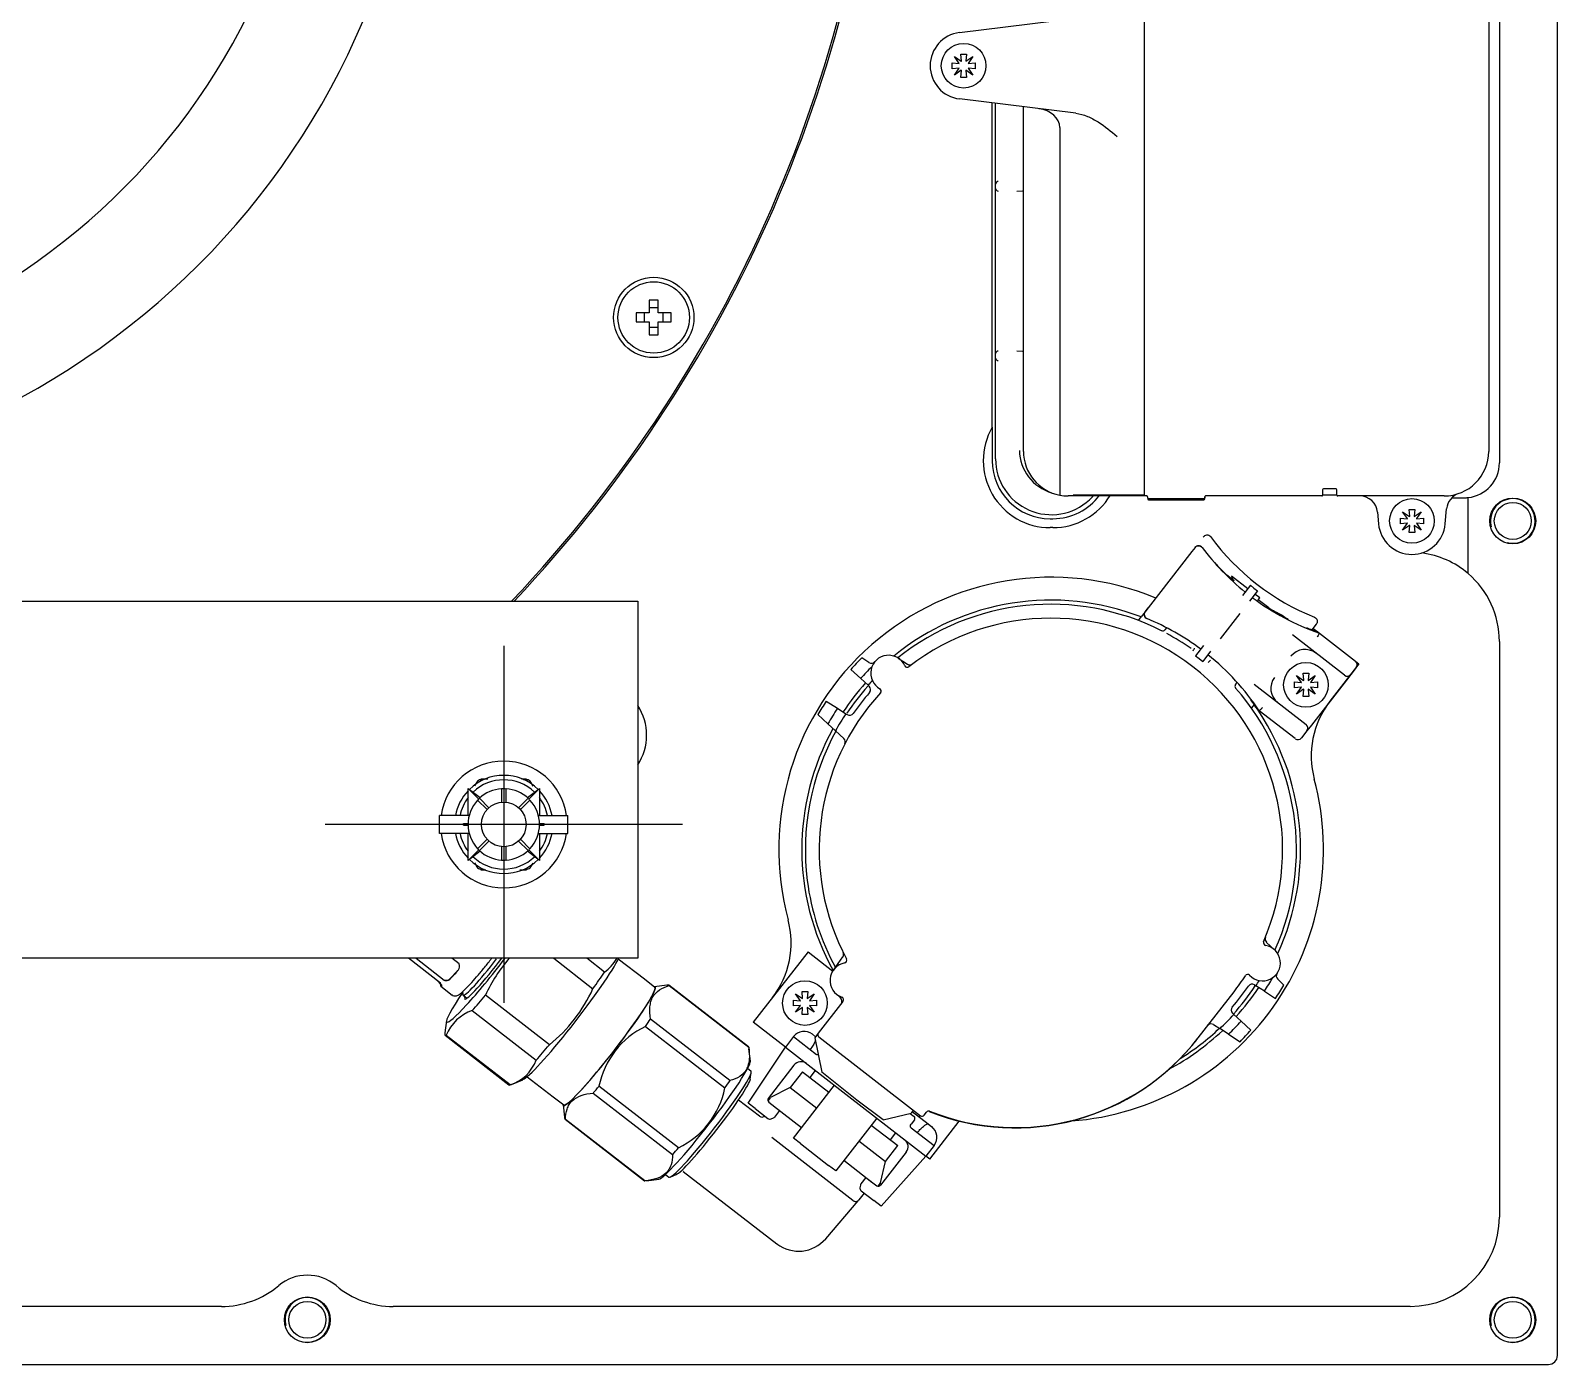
# Model space of a CAD drawing. Header units: millimetres. Extents: x -60 to 7633, y -2614 to 2146.
# Drawn here: x 6994.8 to 7165.8, y -2552.8 to -2403.3 of the extents above; entities that cross this region are included whole.
import ezdxf
from ezdxf.lldxf.tags import DXFTag

# ---------------------------------------------------------------- set-up
doc = ezdxf.new("R2010")
doc.units = ezdxf.units.MM
doc.layers.get('0').update_dxf_attribs({"color": 250})
tags = doc.linetypes.add('CENTER2', pattern=[28.575, 19.05, -3.175, 3.175, -3.175]).pattern_tags.tags
tags[10:11] = [DXFTag(74, 4), DXFTag(75, 0), DXFTag(340, '0'), DXFTag(46, 0.0), DXFTag(50, 0.0), DXFTag(44, 0.0), DXFTag(45, 0.0)]
tags[8:9] = [DXFTag(74, 4), DXFTag(75, 0), DXFTag(340, '0'), DXFTag(46, 0.0), DXFTag(50, 0.0), DXFTag(44, 0.0), DXFTag(45, 0.0)]
tags[6:7] = [DXFTag(74, 4), DXFTag(75, 0), DXFTag(340, '0'), DXFTag(46, 0.0), DXFTag(50, 0.0), DXFTag(44, 0.0), DXFTag(45, 0.0)]
tags[4:5] = [DXFTag(74, 4), DXFTag(75, 0), DXFTag(340, '0'), DXFTag(46, 0.0), DXFTag(50, 0.0), DXFTag(44, 0.0), DXFTag(45, 0.0)]

msp = doc.modelspace()

# ---------------------------------------------------------------- linework, layer by layer
at = {"linetype": 'Continuous'}
for p, q in [((7165.8, -2551.78), (7165.8, -2172.78)), ((7158.1, -2274.08), (7158.1, -2450.48)), ((7159.3, -2272.78), (7159.3, -2451.78)), ((7119.5, -2370.68), (7119.5, -2455.48)), ((7098.84, -2403.56), (7111.86, -2401.96)), ((7098.01, -2407.61), (7098.01, -2406.96)), ((7098.01, -2406.96), (7098.78, -2407.03)), ((7098.78, -2407.54), (7098.01, -2407.61)), ((7098.8, -2407.02), (7098.26, -2406.25)), ((7098.26, -2406.25), (7099.04, -2406.78)), ((7098.26, -2408.32), (7098.8, -2407.54)), ((7098.78, -2407.03), (7098.8, -2407.02)), ((7098.8, -2407.54), (7098.78, -2407.54)), ((7099.05, -2406.76), (7098.98, -2405.99)), ((7098.98, -2405.99), (7099.62, -2405.99)), ((7099.04, -2406.78), (7099.05, -2406.76)), ((7099.62, -2405.99), (7099.56, -2406.76)), ((7099.56, -2406.78), (7100.34, -2406.25)), ((7099.56, -2406.76), (7099.56, -2406.78)), ((7100.34, -2406.25), (7099.8, -2407.02)), ((7099.8, -2407.02), (7099.82, -2407.03)), ((7099.82, -2407.54), (7099.8, -2407.54)), ((7099.8, -2407.54), (7100.34, -2408.32)), ((7099.82, -2407.03), (7100.6, -2406.96)), ((7100.6, -2407.61), (7099.82, -2407.54)), ((7100.6, -2406.96), (7100.6, -2407.61)), ((7099.04, -2407.78), (7098.26, -2408.32)), ((7098.98, -2408.58), (7099.05, -2407.8)), ((7099.62, -2408.58), (7098.98, -2408.58)), ((7099.05, -2407.8), (7099.04, -2407.78)), ((7100.34, -2408.32), (7099.56, -2407.78)), ((7099.56, -2407.78), (7099.56, -2407.8)), ((7099.56, -2407.8), (7099.62, -2408.58)), ((7111.86, -2412.6), (7098.84, -2411)), ((7102.5, -2447.79), (7102.5, -2411.45)), ((7102.88, -2420.53), (7102.88, -2411.5)), ((7106, -2450.48), (7106, -2411.88)), ((7110.07, -2414.21), (7110.07, -2455.39)), ((7102.88, -2420.56), (7102.88, -2420.53)), ((7102.88, -2421), (7102.88, -2420.56)), ((7102.88, -2421.03), (7102.88, -2421)), ((7102.88, -2439.53), (7102.88, -2421.03)), ((7105.27, -2421.32), (7105.89, -2421.29)), ((7062.64, -2434.98), (7062.64, -2435.98)), ((7064.09, -2434.98), (7062.64, -2434.98)), ((7063.51, -2434.98), (7063.51, -2435.98)), ((7064.09, -2433.53), (7064.09, -2434.98)), ((7065.09, -2433.53), (7064.09, -2433.53)), ((7065.09, -2434.4), (7064.09, -2434.4)), ((7065.09, -2434.98), (7065.09, -2433.53)), ((7066.54, -2434.98), (7065.09, -2434.98)), ((7065.66, -2435.98), (7065.66, -2434.98)), ((7066.54, -2435.98), (7066.54, -2434.98)), ((7062.64, -2435.98), (7064.09, -2435.98)), ((7064.09, -2435.98), (7064.09, -2437.43)), ((7064.09, -2436.56), (7065.09, -2436.56)), ((7065.09, -2435.98), (7066.54, -2435.98)), ((7065.09, -2437.43), (7065.09, -2435.98)), ((7064.09, -2437.43), (7065.09, -2437.43)), ((7102.88, -2439.56), (7102.88, -2439.53)), ((7102.88, -2440), (7102.88, -2439.56)), ((7102.88, -2440.03), (7102.88, -2440)), ((7102.88, -2451.33), (7102.88, -2440.03)), ((7105.89, -2439.28), (7105.27, -2439.24)), ((7102.5, -2447.79), (7102.5, -2451.53)), ((7112.68, -2455.48), (7111, -2455.48)), ((7119.5, -2455.4), (7111.58, -2455.4)), ((7116.51, -2455.48), (7112.68, -2455.48)), ((7119.5, -2455.48), (7116.51, -2455.48)), ((7119.8, -2455.48), (7119.5, -2455.48)), ((7126.31, -2455.8), (7126.31, -2455.55)), ((7131.92, -2455.48), (7126.4, -2455.48)), ((7132.28, -2455.48), (7131.92, -2455.48)), ((7133.38, -2455.48), (7132.28, -2455.48)), ((7134.16, -2455.48), (7133.38, -2455.48)), ((7134.83, -2455.48), (7134.16, -2455.48)), ((7135.26, -2455.48), (7134.83, -2455.48)), ((7139.4, -2455.48), (7135.26, -2455.48)), ((7139.5, -2454.78), (7139.5, -2455.38)), ((7141.1, -2455.4), (7139.5, -2455.4)), ((7141, -2454.68), (7139.6, -2454.68)), ((7141.1, -2455.38), (7141.1, -2454.78)), ((7153.1, -2455.48), (7141.2, -2455.48)), ((7119.9, -2455.58), (7119.9, -2455.68)), ((7119.91, -2455.71), (7119.91, -2455.8)), ((7120, -2455.78), (7126.2, -2455.78)), ((7120.01, -2455.9), (7126.21, -2455.9)), ((7126.3, -2455.58), (7126.3, -2455.68)), ((7149, -2458.02), (7148.46, -2457.25)), ((7148.46, -2457.25), (7149.24, -2457.78)), ((7149.25, -2457.76), (7149.18, -2456.99)), ((7149.18, -2456.99), (7149.82, -2456.99)), ((7149.82, -2456.99), (7149.76, -2457.76)), ((7149.76, -2457.78), (7150.54, -2457.25)), ((7150.54, -2457.25), (7150, -2458.02)), ((7153.24, -2458.61), (7153.38, -2456.93)), ((7153.97, -2455.68), (7155.4, -2455.68)), ((7155.8, -2464.18), (7155.8, -2455.66)), ((7109, -2458.03), (7109.3, -2458.03)), ((7145.65, -2457.31), (7145.77, -2458.61)), ((7148.21, -2458.61), (7148.21, -2457.96)), ((7148.21, -2457.96), (7148.98, -2458.03)), ((7148.98, -2458.54), (7148.21, -2458.61)), ((7148.46, -2459.32), (7149, -2458.54)), ((7149.24, -2458.78), (7148.46, -2459.32)), ((7148.98, -2458.03), (7149, -2458.02)), ((7149, -2458.54), (7148.98, -2458.54)), ((7149.18, -2459.58), (7149.25, -2458.8)), ((7149.24, -2457.78), (7149.25, -2457.76)), ((7149.25, -2458.8), (7149.24, -2458.78)), ((7149.76, -2457.76), (7149.76, -2457.78)), ((7150.54, -2459.32), (7149.76, -2458.78)), ((7149.76, -2458.78), (7149.76, -2458.8)), ((7149.76, -2458.8), (7149.82, -2459.58)), ((7150, -2458.02), (7150.02, -2458.03)), ((7150.02, -2458.54), (7150, -2458.54)), ((7150, -2458.54), (7150.54, -2459.32)), ((7150.02, -2458.03), (7150.8, -2457.96)), ((7150.8, -2458.61), (7150.02, -2458.54)), ((7150.8, -2457.96), (7150.8, -2458.61)), ((7109.3, -2459.03), (7109, -2459.03)), ((7149.82, -2459.58), (7149.18, -2459.58)), ((7124.87, -2461.69), (7119.97, -2468.01)), ((7125.21, -2461.25), (7124.87, -2461.69)), ((7125.21, -2461.25), (7124.87, -2461.69)), ((7124.87, -2461.69), (7124.87, -2461.69)), ((7129.58, -2464.99), (7128.76, -2464.36)), ((7131.11, -2465.87), (7129.28, -2464.45)), ((7131.41, -2465.49), (7130.52, -2466.63)), ((7131.41, -2465.49), (7131.8, -2465.8)), ((7131.8, -2465.8), (7132.2, -2466.1)), ((6812.8, -2467.28), (7062.8, -2467.28)), ((7062.8, -2467.28), (7062.8, -2467.78)), ((7132.2, -2466.1), (7131.31, -2467.25)), ((7132.46, -2466.91), (7131.9, -2466.48)), ((7132.3, -2467.11), (7132.19, -2467.26)), ((7132.3, -2467.11), (7132.46, -2466.91)), ((7133.47, -2468.02), (7132.3, -2467.11)), ((7062.8, -2467.78), (7062.8, -2507.28)), ((7118.87, -2469.42), (7119.17, -2469.03)), ((7119.62, -2468.46), (7119.17, -2469.03)), ((7119.97, -2468.01), (7119.63, -2468.45)), ((7119.63, -2468.45), (7119.97, -2468.01)), ((7119.97, -2468.01), (7119.97, -2468.01)), ((7130.23, -2468.64), (7128.04, -2471.47)), ((7133.47, -2468.02), (7133.42, -2468.09)), ((7134.78, -2468.89), (7134.87, -2468.78)), ((7135.54, -2469.3), (7134.87, -2468.78)), ((7135.54, -2469.3), (7135.63, -2469.19)), ((7122.03, -2470.24), (7121.84, -2470.49)), ((7138.78, -2469.85), (7138.3, -2470.47)), ((7138.3, -2470.47), (7138.43, -2470.31)), ((7138.43, -2470.31), (7138.95, -2470.71)), ((7138.96, -2470.71), (7139.14, -2470.85)), ((7139.14, -2470.85), (7143.17, -2473.98)), ((7126.17, -2472.25), (7125.28, -2473.39)), ((7141.95, -2475.56), (7136.11, -2471.04)), ((7159.3, -2471.78), (7159.3, -2536.28)), ((7088.7, -2474.14), (7087.89, -2473.62)), ((7091.97, -2473.64), (7093.01, -2474.32)), ((7125.28, -2473.39), (7125.68, -2473.7)), ((7125.68, -2473.7), (7126.07, -2474.01)), ((7126.96, -2472.86), (7126.07, -2474.01)), ((7143.57, -2474.29), (7140.32, -2478.48)), ((7143.22, -2474.02), (7143.57, -2474.29)), ((7087.77, -2475.92), (7086.68, -2474.91)), ((7088.59, -2476.68), (7087.77, -2475.92)), ((7137.13, -2476.38), (7136.59, -2475.61)), ((7136.59, -2475.61), (7137.37, -2476.14)), ((7137.38, -2476.12), (7137.31, -2475.35)), ((7137.31, -2475.35), (7137.95, -2475.35)), ((7137.95, -2475.35), (7137.89, -2476.12)), ((7137.89, -2476.14), (7138.67, -2475.61)), ((7138.67, -2475.61), (7138.13, -2476.38)), ((7142.65, -2475.47), (7142.16, -2476.1)), ((7143.26, -2474.68), (7142.65, -2475.47)), ((7088.72, -2476.8), (7088.59, -2476.68)), ((7129.74, -2476.61), (7129.93, -2476.37)), ((7129.92, -2476.38), (7130, -2476.44)), ((7131.82, -2476.57), (7137.66, -2481.09)), ((7136.34, -2476.97), (7136.34, -2476.32)), ((7136.34, -2476.32), (7137.11, -2476.39)), ((7137.11, -2476.9), (7136.34, -2476.97)), ((7136.59, -2477.68), (7137.13, -2476.9)), ((7137.37, -2477.14), (7136.59, -2477.68)), ((7137.11, -2476.39), (7137.13, -2476.38)), ((7137.13, -2476.9), (7137.11, -2476.9)), ((7137.31, -2477.94), (7137.38, -2477.16)), ((7137.37, -2476.14), (7137.38, -2476.12)), ((7137.38, -2477.16), (7137.37, -2477.14)), ((7137.89, -2476.12), (7137.89, -2476.14)), ((7138.67, -2477.68), (7137.89, -2477.14)), ((7137.89, -2477.14), (7137.89, -2477.16)), ((7137.89, -2477.16), (7137.95, -2477.94)), ((7138.13, -2476.38), (7138.15, -2476.39)), ((7138.15, -2476.9), (7138.13, -2476.9)), ((7138.13, -2476.9), (7138.67, -2477.68)), ((7138.15, -2476.39), (7138.93, -2476.32)), ((7138.93, -2476.97), (7138.15, -2476.9)), ((7142.16, -2476.1), (7138.24, -2481.16)), ((7138.93, -2476.32), (7138.93, -2476.97)), ((7083.92, -2478.47), (7085.17, -2479.27)), ((7085.17, -2479.27), (7086.11, -2479.88)), ((7131.82, -2478.84), (7131.52, -2479.23)), ((7131.82, -2478.84), (7131.82, -2478.83)), ((7132.4, -2479.54), (7132.22, -2479.41)), ((7137.95, -2477.94), (7137.31, -2477.94)), ((7082.97, -2479.96), (7084.1, -2481.01)), ((7084.95, -2481.79), (7084.1, -2481.01)), ((7086.11, -2479.88), (7086.26, -2479.97)), ((7136.43, -2482.67), (7132.4, -2479.54)), ((7138.24, -2481.16), (7137.75, -2481.79)), ((7085.89, -2482.66), (7084.95, -2481.79)), ((7137.75, -2481.79), (7137.14, -2482.58)), ((7044.77, -2487.53), (7044.52, -2487.96)), ((7045.51, -2487.28), (7045.2, -2487.28)), ((7050.4, -2487.28), (7050, -2487.28)), ((7051.1, -2487.99), (7050.83, -2487.53)), ((7043.8, -2491.28), (7043.8, -2488.24)), ((7043.8, -2488.24), (7045.16, -2489.28)), ((7043.8, -2488.24), (7044.99, -2489.44)), ((7045.93, -2490.62), (7044.87, -2489.56)), ((7045.08, -2489.35), (7046.14, -2490.41)), ((7047.55, -2488.29), (7047.55, -2489.79)), ((7048.05, -2489.79), (7048.05, -2488.29)), ((7049.46, -2490.41), (7050.52, -2489.35)), ((7050.73, -2489.56), (7049.67, -2490.62)), ((7050.44, -2489.28), (7051.8, -2488.24)), ((7051.8, -2488.24), (7050.61, -2489.44)), ((7051.8, -2488.24), (7051.8, -2491.28)), ((7043.93, -2491.28), (7040.61, -2491.28)), ((7040.61, -2493.28), (7040.61, -2491.28)), ((7051.67, -2491.28), (7054.99, -2491.28)), ((7054.99, -2493.28), (7054.99, -2491.28)), ((7043.29, -2492.38), (7043.29, -2492.18)), ((7043.29, -2492.18), (7043.8, -2492.18)), ((7043.29, -2492.38), (7043.8, -2492.38)), ((7043.8, -2492.28), (7043.8, -2492.18)), ((7043.8, -2492.18), (7043.8, -2492.18)), ((7043.8, -2492.38), (7043.8, -2492.28)), ((7043.8, -2492.38), (7043.8, -2492.38)), ((7051.8, -2492.28), (7051.8, -2492.18)), ((7051.8, -2492.18), (7051.8, -2492.18)), ((7051.8, -2492.18), (7052.31, -2492.18)), ((7051.8, -2492.38), (7051.8, -2492.28)), ((7051.8, -2492.38), (7051.8, -2492.38)), ((7051.8, -2492.38), (7052.31, -2492.38)), ((7052.31, -2492.38), (7052.31, -2492.18)), ((7043.93, -2493.28), (7040.61, -2493.28)), ((7043.8, -2496.33), (7043.8, -2493.28)), ((7044.87, -2495), (7045.93, -2493.94)), ((7046.14, -2494.15), (7045.08, -2495.21)), ((7047.55, -2494.77), (7047.55, -2496.27)), ((7048.05, -2496.27), (7048.05, -2494.77)), ((7050.52, -2495.21), (7049.46, -2494.15)), ((7049.67, -2493.94), (7050.73, -2495)), ((7051.67, -2493.28), (7054.99, -2493.28)), ((7051.8, -2493.28), (7051.8, -2496.33)), ((7043.8, -2496.33), (7044.99, -2495.13)), ((7045.16, -2495.29), (7043.8, -2496.33)), ((7044.51, -2496.57), (7044.77, -2497.03)), ((7051.8, -2496.33), (7050.44, -2495.29)), ((7051.8, -2496.33), (7050.61, -2495.13)), ((7045.2, -2497.28), (7045.61, -2497.28)), ((7050.09, -2497.28), (7050.4, -2497.28)), ((7050.83, -2497.03), (7051.08, -2496.6)), ((7081.87, -2506.55), (7075.74, -2514.45)), ((7081.87, -2506.55), (7084.64, -2508.7)), ((7133.22, -2505.49), (7134.13, -2506.33)), ((7062.8, -2507.28), (6938.25, -2507.28)), ((7040.7, -2510.06), (7037.12, -2507.28)), ((7037.97, -2507.28), (7041.11, -2509.72)), ((7041.81, -2509.55), (7042.73, -2508.56)), ((7042.8, -2507.9), (7042, -2507.28)), ((7053.41, -2507.28), (7057.78, -2510.68)), ((7059.08, -2508.82), (7057.09, -2507.28)), ((7063.54, -2509.63), (7060.62, -2507.37)), ((7084.71, -2508.59), (7085.77, -2507.13)), ((7064.72, -2510.55), (7063.54, -2509.63)), ((7131.88, -2510.26), (7132.04, -2510.36)), ((7135.17, -2510.27), (7134.47, -2509.62)), ((7040.75, -2510.41), (7042.01, -2511.39)), ((7043.19, -2511.02), (7043.23, -2511.36)), ((7043.25, -2511.41), (7043.68, -2511.74)), ((7052.91, -2516.97), (7045.74, -2511.41)), ((7066.06, -2510.3), (7064.69, -2510.48)), ((7075.2, -2517.19), (7066.3, -2510.29)), ((7066.33, -2510.34), (7075.23, -2517.24)), ((7080.23, -2512.62), (7080.23, -2511.97)), ((7080.23, -2511.97), (7081, -2512.04)), ((7081.02, -2512.03), (7080.48, -2511.26)), ((7080.48, -2511.26), (7081.26, -2511.79)), ((7081.27, -2511.77), (7081.2, -2511)), ((7081.2, -2511), (7081.84, -2511)), ((7081.26, -2511.79), (7081.27, -2511.77)), ((7081.84, -2511), (7081.78, -2511.77)), ((7081.78, -2511.79), (7082.56, -2511.26)), ((7081.78, -2511.77), (7081.78, -2511.79)), ((7082.56, -2511.26), (7082.02, -2512.03)), ((7082.04, -2512.04), (7082.82, -2511.97)), ((7082.82, -2511.97), (7082.82, -2512.62)), ((7085.51, -2511.71), (7084.98, -2511.22)), ((7125.57, -2516.19), (7129.58, -2511.02)), ((7132.98, -2510.97), (7132.04, -2510.36)), ((7132.98, -2510.97), (7134.22, -2511.77)), ((7044.27, -2513.13), (7051.43, -2518.68)), ((7081, -2512.55), (7080.23, -2512.62)), ((7080.48, -2513.33), (7081.02, -2512.55)), ((7081.26, -2512.79), (7080.48, -2513.33)), ((7081, -2512.04), (7081.02, -2512.03)), ((7081.02, -2512.55), (7081, -2512.55)), ((7081.2, -2513.59), (7081.27, -2512.81)), ((7081.84, -2513.59), (7081.2, -2513.59)), ((7081.27, -2512.81), (7081.26, -2512.79)), ((7082.56, -2513.33), (7081.78, -2512.79)), ((7081.78, -2512.79), (7081.78, -2512.81)), ((7081.78, -2512.81), (7081.84, -2513.59)), ((7082.02, -2512.03), (7082.04, -2512.04)), ((7082.04, -2512.55), (7082.02, -2512.55)), ((7082.02, -2512.55), (7082.56, -2513.33)), ((7082.82, -2512.62), (7082.04, -2512.55)), ((7085.78, -2512.1), (7083.02, -2515.66)), ((7129.56, -2513.56), (7129.42, -2513.44)), ((7129.56, -2513.56), (7130.38, -2514.32)), ((7041.39, -2514.26), (7041.2, -2515.61)), ((7063.66, -2514.9), (7072.56, -2521.8)), ((7073.13, -2520.98), (7064.24, -2514.08)), ((7079.34, -2517.24), (7075.74, -2514.45)), ((7127.29, -2514.71), (7127.99, -2515.16)), ((7128.96, -2515.78), (7127.99, -2515.16)), ((7131.46, -2515.32), (7130.38, -2514.32)), ((7041.22, -2515.9), (7048.38, -2521.46)), ((7048.52, -2521.46), (7041.36, -2515.91)), ((7080.25, -2516.05), (7079.34, -2517.24)), ((7080.25, -2516.05), (7082.82, -2518.04)), ((7082.36, -2515.78), (7082.71, -2516.06)), ((7083.02, -2515.66), (7082.62, -2516.19)), ((7082.62, -2516.19), (7083.42, -2520.04)), ((7083.02, -2515.66), (7083.02, -2515.67)), ((7083.07, -2516.09), (7094.45, -2524.91)), ((7083.07, -2516.09), (7083.07, -2516.09)), ((7125.26, -2516.59), (7125.54, -2516.23)), ((7125.57, -2516.19), (7125.54, -2516.23)), ((7128.96, -2515.78), (7130.25, -2516.62)), ((7075.15, -2523.49), (7079.34, -2517.24)), ((7075.42, -2518.8), (7075.25, -2517.42)), ((7079.34, -2517.24), (7086.45, -2522.75)), ((7050.41, -2520.54), (7053.33, -2522.8)), ((7075.49, -2519.95), (7075.1, -2519.64)), ((7075.41, -2520.81), (7075.51, -2520.08)), ((7080.3, -2519.25), (7077.42, -2522.97)), ((7081.25, -2519.99), (7079.87, -2521.76)), ((7081.25, -2519.99), (7084.22, -2522.28)), ((7082.69, -2519.84), (7082.08, -2520.63)), ((7087.32, -2523.17), (7083.42, -2520.04)), ((7048.66, -2521.4), (7049.93, -2520.88)), ((7067.36, -2528.51), (7058.46, -2521.61)), ((7079.87, -2521.76), (7077.68, -2522.89)), ((7079.87, -2521.76), (7082.84, -2524.06)), ((7080.23, -2527.42), (7084.83, -2521.49)), ((7053.33, -2522.8), (7054.51, -2523.71)), ((7054.44, -2523.7), (7054.6, -2525.07)), ((7057.81, -2522.37), (7066.71, -2529.26)), ((7076.43, -2524.98), (7074.09, -2523.17)), ((7075.95, -2524.1), (7075.15, -2523.49)), ((7077.65, -2522.92), (7077.38, -2523.26)), ((7077.48, -2523.39), (7078.69, -2524.32)), ((7078.01, -2523.8), (7081.15, -2526.24)), ((7086.45, -2522.75), (7087.95, -2523.91)), ((7090.29, -2525.39), (7087.32, -2523.17)), ((7087.95, -2523.91), (7095.06, -2529.43)), ((7054.66, -2525.31), (7063.55, -2532.21)), ((7063.61, -2532.22), (7054.71, -2525.33)), ((7075.95, -2524.1), (7077.38, -2525.21)), ((7077.74, -2525.27), (7078.01, -2525.14)), ((7078.69, -2524.32), (7078.11, -2525.06)), ((7089.57, -2525.17), (7084.97, -2531.1)), ((7090.29, -2525.39), (7093.42, -2524.61)), ((7093.36, -2524.69), (7093.76, -2525)), ((7093.78, -2525.39), (7093.41, -2525.87)), ((7093.66, -2524.3), (7093.42, -2524.61)), ((7093.54, -2524.45), (7095.31, -2525.82)), ((7094.29, -2525.04), (7094.42, -2524.88)), ((7094.45, -2524.91), (7094.46, -2524.91)), ((7094.88, -2524.86), (7095.14, -2524.51)), ((7094.88, -2524.86), (7094.88, -2524.86)), ((7095.14, -2524.51), (7095.14, -2524.51)), ((7095.49, -2524.42), (7095.49, -2524.42)), ((7095.5, -2529.77), (7098.79, -2525.52)), ((7086.88, -2534.41), (7077.8, -2527.37)), ((7088.96, -2525.96), (7091.92, -2528.26)), ((7091.09, -2527.62), (7091.7, -2526.82)), ((7093.42, -2526.26), (7095.98, -2528.24)), ((7095.31, -2525.82), (7095.72, -2526.14)), ((7081.02, -2528.03), (7080.23, -2527.42)), ((7081.02, -2528.03), (7084.18, -2530.49)), ((7087.58, -2527.74), (7090.54, -2530.04)), ((7092.87, -2528.99), (7089.99, -2532.71)), ((7090.54, -2530.04), (7091.92, -2528.26)), ((7095.98, -2528.24), (7095.06, -2529.43)), ((7084.97, -2531.1), (7084.18, -2530.49)), ((7085.89, -2529.91), (7089.03, -2532.35)), ((7090, -2532.44), (7090.54, -2530.04)), ((7095.06, -2529.43), (7090.05, -2535.03)), ((7095.5, -2529.77), (7095.06, -2529.43)), ((7063.8, -2532.2), (7065.17, -2532.02)), ((7065.91, -2531.5), (7066.3, -2531.8)), ((7066.43, -2531.79), (7067.11, -2531.51)), ((7067.9, -2531.15), (7067.91, -2531.15)), ((7067.91, -2531.15), (7067.9, -2531.15)), ((7067.9, -2531.15), (7078.37, -2539.27)), ((7088.36, -2531.82), (7087.79, -2532.56)), ((7088.36, -2531.82), (7089.57, -2532.76)), ((7089.71, -2532.82), (7089.98, -2532.48)), ((7087.59, -2534.33), (7088.18, -2533.58)), ((7087.74, -2532.68), (7087.68, -2532.98)), ((7087.82, -2533.31), (7089.26, -2534.42)), ((7083.86, -2538.69), (7087.49, -2534.43)), ((7086.88, -2534.41), (7086.89, -2534.42)), ((7090.05, -2535.03), (7089.26, -2534.42)), ((7083.86, -2538.69), (7083.85, -2538.7)), ((7016.17, -2546.28), (6977.8, -2546.28)), ((7149.3, -2546.28), (7035.43, -2546.28)), ((6710.8, -2552.78), (7164.8, -2552.78))]:
    msp.add_line(p, q, dxfattribs=at)
at = {"linetype": 'CENTER2'}
for p, q in [((7047.8, -2472.28), (7047.8, -2512.28)), ((7067.8, -2492.28), (7027.8, -2492.28))]:
    msp.add_line(p, q, dxfattribs=at)
at = {"linetype": 'Continuous'}
for centre, radius in [((7099.3, -2407.28), 2.5), ((7064.59, -2435.48), 4.5), ((7064.59, -2435.48), 4), ((7149.5, -2458.28), 2.5), ((7160.8, -2458.28), 2.57), ((7160.8, -2458.28), 2.07), ((7137.63, -2476.64), 2.5), ((7047.8, -2492.28), 2.5), ((7081.52, -2512.29), 2.5), ((7025.8, -2547.78), 2.57), ((7025.8, -2547.78), 2.07), ((7160.8, -2547.78), 2.57), ((7160.8, -2547.78), 2.07)]:
    msp.add_circle(centre, radius, dxfattribs=at)
for centre, radius, start, end in [((6952.8, -2368.78), 86, 270, 90), ((6952.8, -2368.78), 74, 270, 0.542), ((6937.8, -2362.28), 152.7, 316.5578, 357.6542), ((6937.8, -2362.28), 152.9, 316.6287, 357.6573), ((7099.3, -2407.28), 3.75, 97, 263), ((7109, -2451.53), 7.5, 150.0736, 270), ((7109, -2451.53), 6.5, 180, 270), ((7109.13, -2451.33), 6.25, 180, 312.8026), ((7111, -2450.48), 5, 180, 259.2448), ((7153.1, -2450.48), 5, 270, 0), ((7155.4, -2451.78), 3.9, 275.8868, 0), ((7109.3, -2451.53), 7.5, 270, 328.9757), ((7109.3, -2451.53), 6.5, 270, 323.5092), ((7111, -2450.48), 5, 259.2448, 270), ((7109.13, -2451.33), 6.25, 312.8026, 318.5995), ((7119.8, -2455.58), 0.1, 0, 90), ((7126.4, -2455.58), 0.1, 90, 180), ((7139.4, -2455.38), 0.1, 270, 0), ((7139.6, -2454.78), 0.1, 90, 180), ((7141, -2454.78), 0.1, 0, 90), ((7141.2, -2455.38), 0.1, 180, 270), ((7143.66, -2457.48), 2, 5, 90), ((7155.38, -2457.1), 2, 108.9674, 175), ((7120, -2455.68), 0.1, 180, 270), ((7120.01, -2455.8), 0.1, 180, 270), ((7126.2, -2455.68), 0.1, 270, 0), ((7126.21, -2455.8), 0.1, 270, 0), ((7155.4, -2451.78), 3.9, 270, 275.8868), ((7160.8, -2458.28), 2.5, 255, 195), ((7149.5, -2458.28), 3.75, 185, 355), ((7148.38, -2444.42), 26.51, 216.0802, 248.3507), ((7125.6, -2461.55), 0.5, 36.9579, 142.2154), ((7148.38, -2444.42), 28, 216.9579, 216.9648), ((7148.38, -2444.42), 28, 216.9648, 231.1922), ((7149.3, -2471.78), 10, 49.4584, 82.5085), ((7148.38, -2444.42), 27.97, 222.0092, 225.4658), ((7109.1, -2495.08), 30.5, 67.4217, 194.991), ((7149.3, -2471.78), 10, 0, 49.4584), ((7109.1, -2495.08), 27.93, 68.8607, 129.1233), ((7148.38, -2444.42), 28, 233.2386, 250.7352), ((7109.07, -2495.12), 27.5, 63.206, 128.5704), ((7109.07, -2495.12), 25.95, 336.6261, 127.8048), ((7120.02, -2468.75), 0.5, 142.2154, 247.473), ((7109.1, -2495.08), 28, 67.4661, 67.473), ((7109.1, -2495.08), 28, 53.2386, 67.4661), ((7121.6, -2470.3), 0.3, 243.206, 322.2154), ((7148.38, -2444.42), 27.93, 247.513, 250.292), ((7088.97, -2473.72), 0.5, 237.2154, 320.009), ((7090.89, -2475.33), 2, 24.3248, 240.831), ((7093.28, -2473.9), 0.5, 237.2154, 306.6472), ((7109.1, -2495.08), 28, 33.6957, 51.1922), ((7137.53, -2474.67), 2, 52.1558, 142.1264), ((7142.87, -2474.38), 0.5, 322.2154, 52.2154), ((7109.07, -2495.12), 28.68, 134.3676, 137.9744), ((7092.98, -2474.38), 0.3, 204.3248, 307.8048), ((7135.7, -2477.04), 2, 142.2967, 232.2828), ((7142.26, -2475.17), 0.5, 232.2154, 322.2154), ((7109.07, -2495.12), 25.95, 137.351, 208.1302), ((7109.1, -2495.08), 27.93, 138.0834, 146.5279), ((7109.07, -2495.12), 27.5, 138.2172, 146.204), ((7109.07, -2495.12), 26.89, 139.0562, 145.3747), ((7109.07, -2495.12), 27.56, 136.5362, 138.0052), ((7088.38, -2477.17), 0.5, 319.0562, 47.2154), ((7089.76, -2477.33), 0.3, 317.351, 60.831), ((7129.98, -2476.8), 0.3, 142.2154, 221.2249), ((7109.07, -2495.12), 27.5, 335.8605, 41.2249), ((7057.8, -2482.28), 6, 0, 33.5573), ((7109.07, -2495.12), 28.68, 146.4565, 150.5317), ((7109.1, -2495.08), 27.93, 34.1388, 36.9179), ((7109.1, -2495.08), 27.93, 335.3072, 35.5701), ((7148.22, -2484.61), 10, 142.2154, 194.991), ((7109.07, -2495.12), 27.56, 146.4257, 151.0834), ((7086.53, -2479.55), 0.5, 237.2154, 325.3747), ((7137.35, -2481.49), 0.5, 322.2154, 52.2154), ((7057.8, -2482.28), 6, 326.4427, 0), ((7109.1, -2495.08), 27.93, 151.0322, 209.0287), ((7109.07, -2495.12), 27.5, 150.9634, 187.2154), ((7085.55, -2483.03), 0.5, 332.8001, 47.2154), ((7136.74, -2482.28), 0.5, 232.2154, 322.2154), ((7047.8, -2492.28), 7.1, 8.0967, 171.9033), ((7047.8, -2492.28), 5.5, 45.6043, 134.3957), ((7047.8, -2492.28), 5, 46.4336, 133.5664), ((7045.2, -2487.78), 0.5, 90, 150), ((7047.8, -2114.85), 372.32, 269.606, 269.7255), ((7047.8, -2114.85), 372.32, 270.3079, 270.394), ((7050.4, -2487.78), 0.5, 30, 90), ((7109.1, -2495.08), 30.5, 274.2701, 14.991), ((7047.8, -2492.28), 5.5, 136.6582, 169.5243), ((7047.8, -2492.28), 5, 143.1301, 168.463), ((7047.8, -2492.28), 4, 137.1491, 222.8509), ((7047.8, -2492.28), 4, 132.8509, 137.1491), ((7047.8, -2492.28), 4, 93.608, 132.8509), ((7047.8, -2492.28), 4, 87.3642, 93.6081), ((7047.8, -2492.28), 4, 47.1491, 86.4167), ((7047.8, -2492.28), 4, 42.8509, 47.1491), ((7047.8, -2492.28), 4, 317.1491, 42.8509), ((7047.8, -2492.28), 5.5, 10.4757, 43.3418), ((7047.8, -2492.28), 5, 11.537, 36.8699), ((7047.8, -2492.28), 7.1, 188.0967, 351.9033), ((7047.8, -2492.28), 5.5, 190.4757, 223.3418), ((7047.8, -2492.28), 5, 191.537, 216.8699), ((7047.8, -2492.28), 5.5, 316.6582, 349.5243), ((7047.8, -2492.28), 5, 323.1301, 348.463), ((7047.8, -2492.28), 5.5, 225.6043, 314.3957), ((7047.8, -2492.28), 5, 226.4336, 313.5664), ((7047.8, -2492.28), 4, 222.8509, 227.1491), ((7047.8, -2492.28), 4, 227.1491, 266.392), ((7047.8, -2492.28), 4, 266.3919, 272.6358), ((7047.8, -2492.28), 4, 273.5833, 312.8509), ((7047.8, -2492.28), 4, 312.8509, 317.1491), ((7045.2, -2496.78), 0.5, 210, 270), ((7047.8, -2869.72), 372.32, 90.3079, 90.394), ((7047.8, -2869.72), 372.32, 89.606, 89.7255), ((7050.4, -2496.78), 0.5, 270, 330), ((7109.07, -2495.12), 27.5, 187.2154, 208.6842), ((7069.98, -2505.56), 10, 322.2154, 14.991), ((7133.56, -2505.12), 0.5, 157.7837, 227.2154), ((7085.36, -2506.84), 0.5, 324.2154, 26.2965), ((7132.77, -2507.8), 2, 223.5999, 80.1061), ((7133.17, -2505.53), 0.3, 156.6261, 260.1061), ((7042.04, -2508.16), 0.796, 327.6777, 19.0472), ((7061.65, -2518.71), 17.5, 139.1078, 155.36), ((7056.39, -2505.01), 4.66, 305.2302, 330.3895), ((7086.34, -2509.76), 2, 100.3377, 249.9344), ((7085.92, -2507.49), 0.3, 280.3377, 28.1302), ((7109.07, -2495.12), 25.95, 322.2154, 327.0799), ((7131.11, -2509.38), 0.3, 43.5999, 147.0799), ((7131.61, -2510.68), 0.5, 57.2154, 145.3747), ((7109.07, -2495.12), 27.56, 326.4257, 327.8947), ((7109.07, -2495.12), 28.68, 326.4565, 330.0633), ((7134.81, -2509.25), 0.5, 144.4218, 227.2154), ((7041.88, -2503.38), 17.5, 309.0709, 335.36), ((7085.17, -2512.08), 0.5, 322.2154, 47.2154), ((7085.55, -2511.92), 0.3, 322.2154, 69.9344), ((7109.07, -2495.12), 26.89, 319.0562, 325.3747), ((7109.07, -2495.12), 27.5, 318.007, 326.3259), ((7109.1, -2495.08), 27.93, 317.8933, 326.3382), ((7045.78, -2517.62), 4.74, 108.5086, 158.7534), ((7109.07, -2495.12), 27.56, 313.3475, 318.0052), ((7129.76, -2513.07), 0.5, 139.0562, 227.2154), ((7067.85, -2523.52), 9.58, 115.9163, 168.5146), ((7109.1, -2495.08), 27.93, 298.1713, 313.3579), ((7109.07, -2495.12), 27.5, 301.7854, 313.3942), ((7127.02, -2515.13), 0.5, 57.2154, 142.2154), ((7109.07, -2495.12), 28.68, 313.8992, 317.9744), ((7045.91, -2516.1), 4.74, 173.997, 175.9223), ((7081.44, -2516.97), 1.5, 52.2154, 142.2154), ((7083.26, -2515.85), 0.3, 142.4287, 232.0022), ((7105.03, -2500.33), 25.95, 248.2693, 322.2154), ((7105.06, -2500.29), 25.95, 248.362, 322.2154), ((7109.07, -2495.12), 26.89, 306.9696, 307.0044), ((7047.02, -2516.96), 4.74, 288.5086, 338.7534), ((7081.09, -2519.86), 1, 52.2154, 142.2154), ((7063.18, -2519.89), 9.58, 295.9163, 348.5146), ((7077.66, -2523.15), 0.3, 142.2154, 232.2154), ((7077.73, -2522.98), 0.1, 117.2154, 142.2154), ((7076.71, -2524.61), 0.453, 232.1445, 317.0588), ((7094.64, -2524.67), 0.3, 232.4287, 322.0022), ((7095.38, -2524.69), 0.3, 68.5197, 142.0558), ((7094.8, -2527.32), 1.5, 322.2154, 52.2154), ((7092.08, -2528.38), 1, 322.2154, 52.2154), ((7089.9, -2532.41), 0.1, 322.2154, 347.2154), ((7089.75, -2532.52), 0.3, 232.2154, 322.2154), ((7087.2, -2534.02), 0.5, 285.3144, 322.2154), ((7149.3, -2536.28), 10, 270, 0), ((7078.4, -2539.23), 0.0498, 226.7735, 237.6574), ((7080.81, -2536.1), 3.99, 232.3664, 237.6791), ((7080.82, -2536.1), 3.99, 232.3665, 319.4026), ((7016.17, -2536.28), 10, 270, 309.9445), ((7025.8, -2547.78), 5, 50.0555, 129.9445), ((7035.43, -2536.28), 10, 230.0555, 270), ((7025.8, -2547.78), 2.5, 255, 195), ((7160.8, -2547.78), 2.5, 255, 195), ((7164.8, -2551.78), 1, 270, 0)]:
    msp.add_arc(centre, radius, start, end, dxfattribs=at)
for centre, major_axis, ratio, start_param, end_param in [((7107.46, -2414.08), (2.6, -0.32), 0.76367, 0.093493, 1.570796), ((7103.18, -2420.53), (0.3, 0), 0.965547, 1.570796, 3.141593), ((7103.18, -2421.03), (-0.3, 0), 0.965547, 0, 1.570796), ((7103.18, -2439.53), (0.3, 0), 0.965547, 1.570796, 3.141593), ((7103.18, -2440.03), (-0.3, 0), 0.965547, 0, 1.570796), ((7110.86, -2450.4), (-5.31, 0), 0.942018, 0, 1.256011), ((7147.49, -2443.73), (-17.14, -22.11), 0.34202, -0.178132, -0.117804), ((7148.05, -2444.17), (-17.14, -22.11), 0.939693, 0.117804, 0.178132), ((7109.07, -2495.07), (27.22, 3.44), 0.999695, 0.835732, 0.952778), ((7107.8, -2494.1), (17.37, 21.62), 0.01745, -0.167135, -0.050007), ((7112.71, -2497.94), (-27.47, 21.29), 0.991186, 6.166392, 6.217824), ((7110.37, -2496.09), (16.61, 22.21), 0.01745, 0.050057, 0.16716), ((7112.71, -2497.94), (-27.47, 21.29), 0.991186, 0.065362, 0.116794), ((7046.94, -2507.3), (-5.51, -7.11), 0.087156, 0, 1.641287), ((7046.62, -2507.06), (-3.37, -4.35), 0.087156, 0, 1.570796), ((7046.94, -2507.3), (-3.52, -4.54), 0.087156, 0, 1.642998), ((7055.28, -2513.77), (-5.51, -7.11), 0.087156, 0.152121, 2.78288), ((7041.02, -2508.94), (0.841, -0.542), 0.704416, 5.232788, 6.160083), ((7044.58, -2505.47), (-3.83, -4.94), 0.087156, 0.632807, 0.93799), ((7054.69, -2513.32), (6.31, 8.14), 0.087156, -1.174068, -0.920327), ((7060.48, -2517.8), (-5.82, -7.51), 0.087156, 3.080949, 3.202237), ((7105.43, -2492.3), (27.47, -21.29), 0.991186, 0.065361, 0.116794), ((7044.58, -2505.47), (3.83, 4.94), 0.087156, 2.989001, 3.294184), ((7046.94, -2507.3), (-5.51, -7.11), 0.087156, 5.339706, 6.283185), ((7046.62, -2507.06), (-3.37, -4.35), 0.087156, 6.195585, 6.283185), ((7046.94, -2507.3), (-3.52, -4.54), 0.087156, 5.987222, 6.283185), ((7047.53, -2507.76), (-6.31, -8.14), 0.087156, 0.920327, 1.174068), ((7059.61, -2517.13), (5.15, 6.64), 0.087156, 3.012403, 6.283185), ((7059.61, -2517.13), (-5.1, -6.58), 0.087156, 0, 3.141593), ((7059.61, -2517.13), (5.15, 6.64), 0.087156, 0, 0.129189), ((7060.48, -2517.8), (5.82, 7.51), 0.087156, -1.107842, -0.986554), ((7105.43, -2492.3), (27.47, -21.29), 0.991186, 6.166392, 6.217824), ((7047.53, -2507.76), (6.31, 8.14), 0.087156, 3.014722, 3.268463), ((7054.69, -2513.32), (-6.31, -8.14), 0.087156, 0.920327, 1.174068), ((7070.24, -2525.37), (-5.15, -6.64), 0.087156, 0.087601, 3.053992), ((7069.38, -2524.7), (-5.82, -7.51), 0.087156, 3.080949, 3.141593), ((7070.89, -2525.87), (4.6, 5.93), 0.087156, 3.141593, 6.283185), ((7054.69, -2513.32), (6.31, 8.14), 0.087156, 3.141593, 3.268463), ((7060.48, -2517.8), (-5.82, -7.51), 0.087156, 0.986554, 1.107842), ((7071.19, -2526.1), (4.2, 5.41), 0.087156, 3.293713, 6.131064), ((7069.38, -2524.7), (5.82, 7.51), 0.087156, -1.107842, -0.986554), ((7060.48, -2517.8), (5.82, 7.51), 0.087156, 3.080949, 3.202237), ((7069.38, -2524.7), (-5.82, -7.51), 0.087156, 0.986554, 1.107842), ((7069.38, -2524.7), (5.82, 7.51), 0.087156, 3.141593, 3.202237)]:
    msp.add_ellipse(centre, major_axis=major_axis, ratio=ratio, start_param=start_param, end_param=end_param, dxfattribs=at)
for points, knots in [([(7111.86, -2412.6), (7112.31, -2412.66), (7112.74, -2412.78), (7113.37, -2413.04), (7113.57, -2413.14), (7113.97, -2413.35), (7114.17, -2413.46), (7115.12, -2414.06), (7115.81, -2414.62), (7116.51, -2415.19)], [0, 0, 0, 0, 0.25, 0.25, 0.375, 0.375, 0.5, 0.5, 1, 1, 1, 1]), ([(7126.14, -2460.05), (7126.18, -2459.99), (7126.25, -2459.94), (7126.38, -2459.86), (7126.46, -2459.84), (7126.62, -2459.84), (7126.7, -2459.85), (7126.84, -2459.92), (7126.9, -2459.97), (7126.95, -2460.03)], [0, 0, 0, 0, 0.25, 0.25, 0.5, 0.5, 0.75, 0.75, 1, 1, 1, 1]), ([(7125.21, -2461.25), (7125.3, -2461.13), (7125.46, -2461.06), (7125.76, -2461.06), (7125.91, -2461.13), (7126, -2461.26)], [0, 0, 0, 0, 0.5, 0.5, 1, 1, 1, 1]), ([(7119.83, -2469.22), (7119.69, -2469.16), (7119.58, -2469.03), (7119.5, -2468.74), (7119.54, -2468.57), (7119.63, -2468.45)], [0, 0, 0, 0, 0.5, 0.5, 1, 1, 1, 1]), ([(7138.59, -2469.06), (7138.67, -2469.09), (7138.73, -2469.14), (7138.83, -2469.26), (7138.87, -2469.33), (7138.92, -2469.56), (7138.88, -2469.73), (7138.78, -2469.85)], [0, 0, 0, 0, 0.25, 0.25, 0.5, 0.5, 1, 1, 1, 1]), ([(7139.14, -2470.85), (7139.14, -2470.85), (7139.11, -2470.9), (7139.02, -2471.06), (7138.96, -2471.18), (7138.9, -2471.3)], [0, 0, 0, 0, 0.5, 0.5, 1, 1, 1, 1]), ([(7132.77, -2479.2), (7132.67, -2479.29), (7132.58, -2479.38), (7132.44, -2479.51), (7132.4, -2479.54), (7132.4, -2479.54)], [0, 0, 0, 0, 0.5, 0.5, 1, 1, 1, 1]), ([(7042.01, -2511.38), (7042.03, -2511.4), (7042.11, -2511.48), (7042.33, -2511.51), (7042.53, -2511.48), (7042.73, -2511.39), (7042.98, -2511.22), (7043.4, -2510.84), (7044.01, -2510.2), (7044.75, -2509.38), (7045.53, -2508.45), (7046.13, -2507.7), (7046.42, -2507.32), (7046.45, -2507.28)], [0, 0, 0, 0, 0.0119924, 0.0515068, 0.0888934, 0.1406812, 0.2335528, 0.3751236, 0.5253993, 0.6691127, 0.8112377, 0.9528417, 0.970876, 0.970876, 0.970876, 0.970876]), ([(7040.46, -2509.88), (7040.51, -2509.93), (7040.55, -2509.98), (7040.61, -2510.07), (7040.64, -2510.11), (7040.71, -2510.22), (7040.73, -2510.28), (7040.72, -2510.3)], [0, 0, 0, 0, 0.25, 0.25, 0.5, 0.5, 1, 1, 1, 1]), ([(7040.86, -2510.41), (7040.87, -2510.4), (7040.87, -2510.39), (7040.87, -2510.35), (7040.87, -2510.33), (7040.83, -2510.24), (7040.78, -2510.16), (7040.7, -2510.06)], [0, 0, 0, 0, 0.25, 0.25, 0.5, 0.5, 1, 1, 1, 1]), ([(7041.11, -2509.72), (7041.18, -2509.74), (7041.24, -2509.76), (7041.36, -2509.77), (7041.42, -2509.78), (7041.58, -2509.76), (7041.68, -2509.72), (7041.74, -2509.65)], [0, 0, 0, 0, 0.25, 0.25, 0.5, 0.5, 1, 1, 1, 1]), ([(7064.24, -2514.08), (7064.16, -2513.6), (7064.14, -2513.15), (7064.19, -2512.52), (7064.23, -2512.32), (7064.33, -2511.94), (7064.4, -2511.76), (7064.68, -2511.28), (7064.93, -2511.02), (7065.55, -2510.61), (7065.93, -2510.45), (7066.33, -2510.34)], [0, 0, 0, 0, 0.25, 0.25, 0.375, 0.375, 0.5, 0.5, 0.75, 0.75, 1, 1, 1, 1]), ([(7082.69, -2516.5), (7082.68, -2516.52), (7082.67, -2516.55), (7082.61, -2516.7), (7082.53, -2516.85), (7082.35, -2517.17), (7082.24, -2517.33), (7082.11, -2517.49)], [0.4557389, 0.4557389, 0.4557389, 0.4557389, 0.5, 0.5, 0.75, 0.75, 1, 1, 1, 1]), ([(7075.23, -2517.24), (7075.3, -2517.72), (7075.32, -2518.17), (7075.27, -2518.8), (7075.23, -2519), (7075.13, -2519.38), (7075.06, -2519.56), (7074.78, -2520.04), (7074.53, -2520.3), (7073.91, -2520.71), (7073.54, -2520.87), (7073.13, -2520.98)], [0, 0, 0, 0, 0.25, 0.25, 0.375, 0.375, 0.5, 0.5, 0.75, 0.75, 1, 1, 1, 1]), ([(7083.01, -2518.07), (7083.01, -2518.07), (7083.01, -2518.08), (7082.93, -2518.09), (7082.87, -2518.08), (7082.82, -2518.04)], [0.4856725, 0.4856725, 0.4856725, 0.4856725, 0.5, 0.5, 1, 1, 1, 1]), ([(7054.71, -2525.33), (7054.72, -2524.91), (7054.77, -2524.52), (7054.95, -2523.99), (7055.03, -2523.82), (7055.22, -2523.51), (7055.34, -2523.36), (7055.74, -2522.98), (7056.08, -2522.79), (7056.88, -2522.51), (7057.33, -2522.42), (7057.81, -2522.37)], [0, 0, 0, 0, 0.25, 0.25, 0.375, 0.375, 0.5, 0.5, 0.75, 0.75, 1, 1, 1, 1]), ([(7093.78, -2525.39), (7093.83, -2525.33), (7093.85, -2525.25), (7093.84, -2525.11), (7093.81, -2525.04), (7093.76, -2525)], [0, 0, 0, 0, 0.5, 0.5, 1, 1, 1, 1]), ([(7093.42, -2526.26), (7093.37, -2526.22), (7093.34, -2526.16), (7093.33, -2526.01), (7093.36, -2525.93), (7093.41, -2525.87)], [0, 0, 0, 0, 0.5, 0.5, 1, 1, 1, 1]), ([(7094.12, -2526.8), (7094.19, -2526.72), (7094.25, -2526.65), (7094.38, -2526.5), (7094.44, -2526.43), (7094.64, -2526.24), (7094.77, -2526.13), (7094.99, -2525.96), (7095.09, -2525.89), (7095.24, -2525.82), (7095.29, -2525.81), (7095.31, -2525.82)], [0, 0, 0, 0, 0.125, 0.125, 0.25, 0.25, 0.5, 0.5, 0.75, 0.75, 1, 1, 1, 1]), ([(7066.71, -2529.26), (7066.7, -2529.68), (7066.65, -2530.07), (7066.47, -2530.6), (7066.39, -2530.77), (7066.2, -2531.08), (7066.08, -2531.22), (7065.68, -2531.61), (7065.34, -2531.8), (7064.54, -2532.08), (7064.09, -2532.17), (7063.61, -2532.22)], [0, 0, 0, 0, 0.25, 0.25, 0.375, 0.375, 0.5, 0.5, 0.75, 0.75, 1, 1, 1, 1]), ([(7086.89, -2534.42), (7086.94, -2534.45), (7086.98, -2534.47), (7087.06, -2534.5), (7087.1, -2534.51), (7087.21, -2534.53), (7087.27, -2534.52), (7087.33, -2534.51), (7087.33, -2534.51), (7087.34, -2534.5)], [0, 0, 0, 0, 0.125, 0.125, 0.25, 0.25, 0.5, 0.5, 0.5180169, 0.5180169, 0.5180169, 0.5180169])]:
    msp.add_open_spline(points, degree=3, knots=knots, dxfattribs=at)
for points in [[(7066.25, -2510.28), (7066.18, -2510.28), (7066.12, -2510.29), (7066.05, -2510.3)], [(7054.6, -2525.07), (7054.61, -2525.13), (7054.62, -2525.2), (7054.63, -2525.27)], [(7077.38, -2525.21), (7077.48, -2525.29), (7077.62, -2525.32), (7077.74, -2525.27)], [(7078.01, -2525.14), (7078.05, -2525.13), (7078.09, -2525.1), (7078.11, -2525.06)], [(7087.68, -2532.98), (7087.66, -2533.1), (7087.72, -2533.23), (7087.82, -2533.31)], [(7087.79, -2532.56), (7087.76, -2532.6), (7087.74, -2532.64), (7087.74, -2532.68)]]:
    msp.add_open_spline(points, degree=3, dxfattribs=at)

doc.saveas('drawing.dxf')
